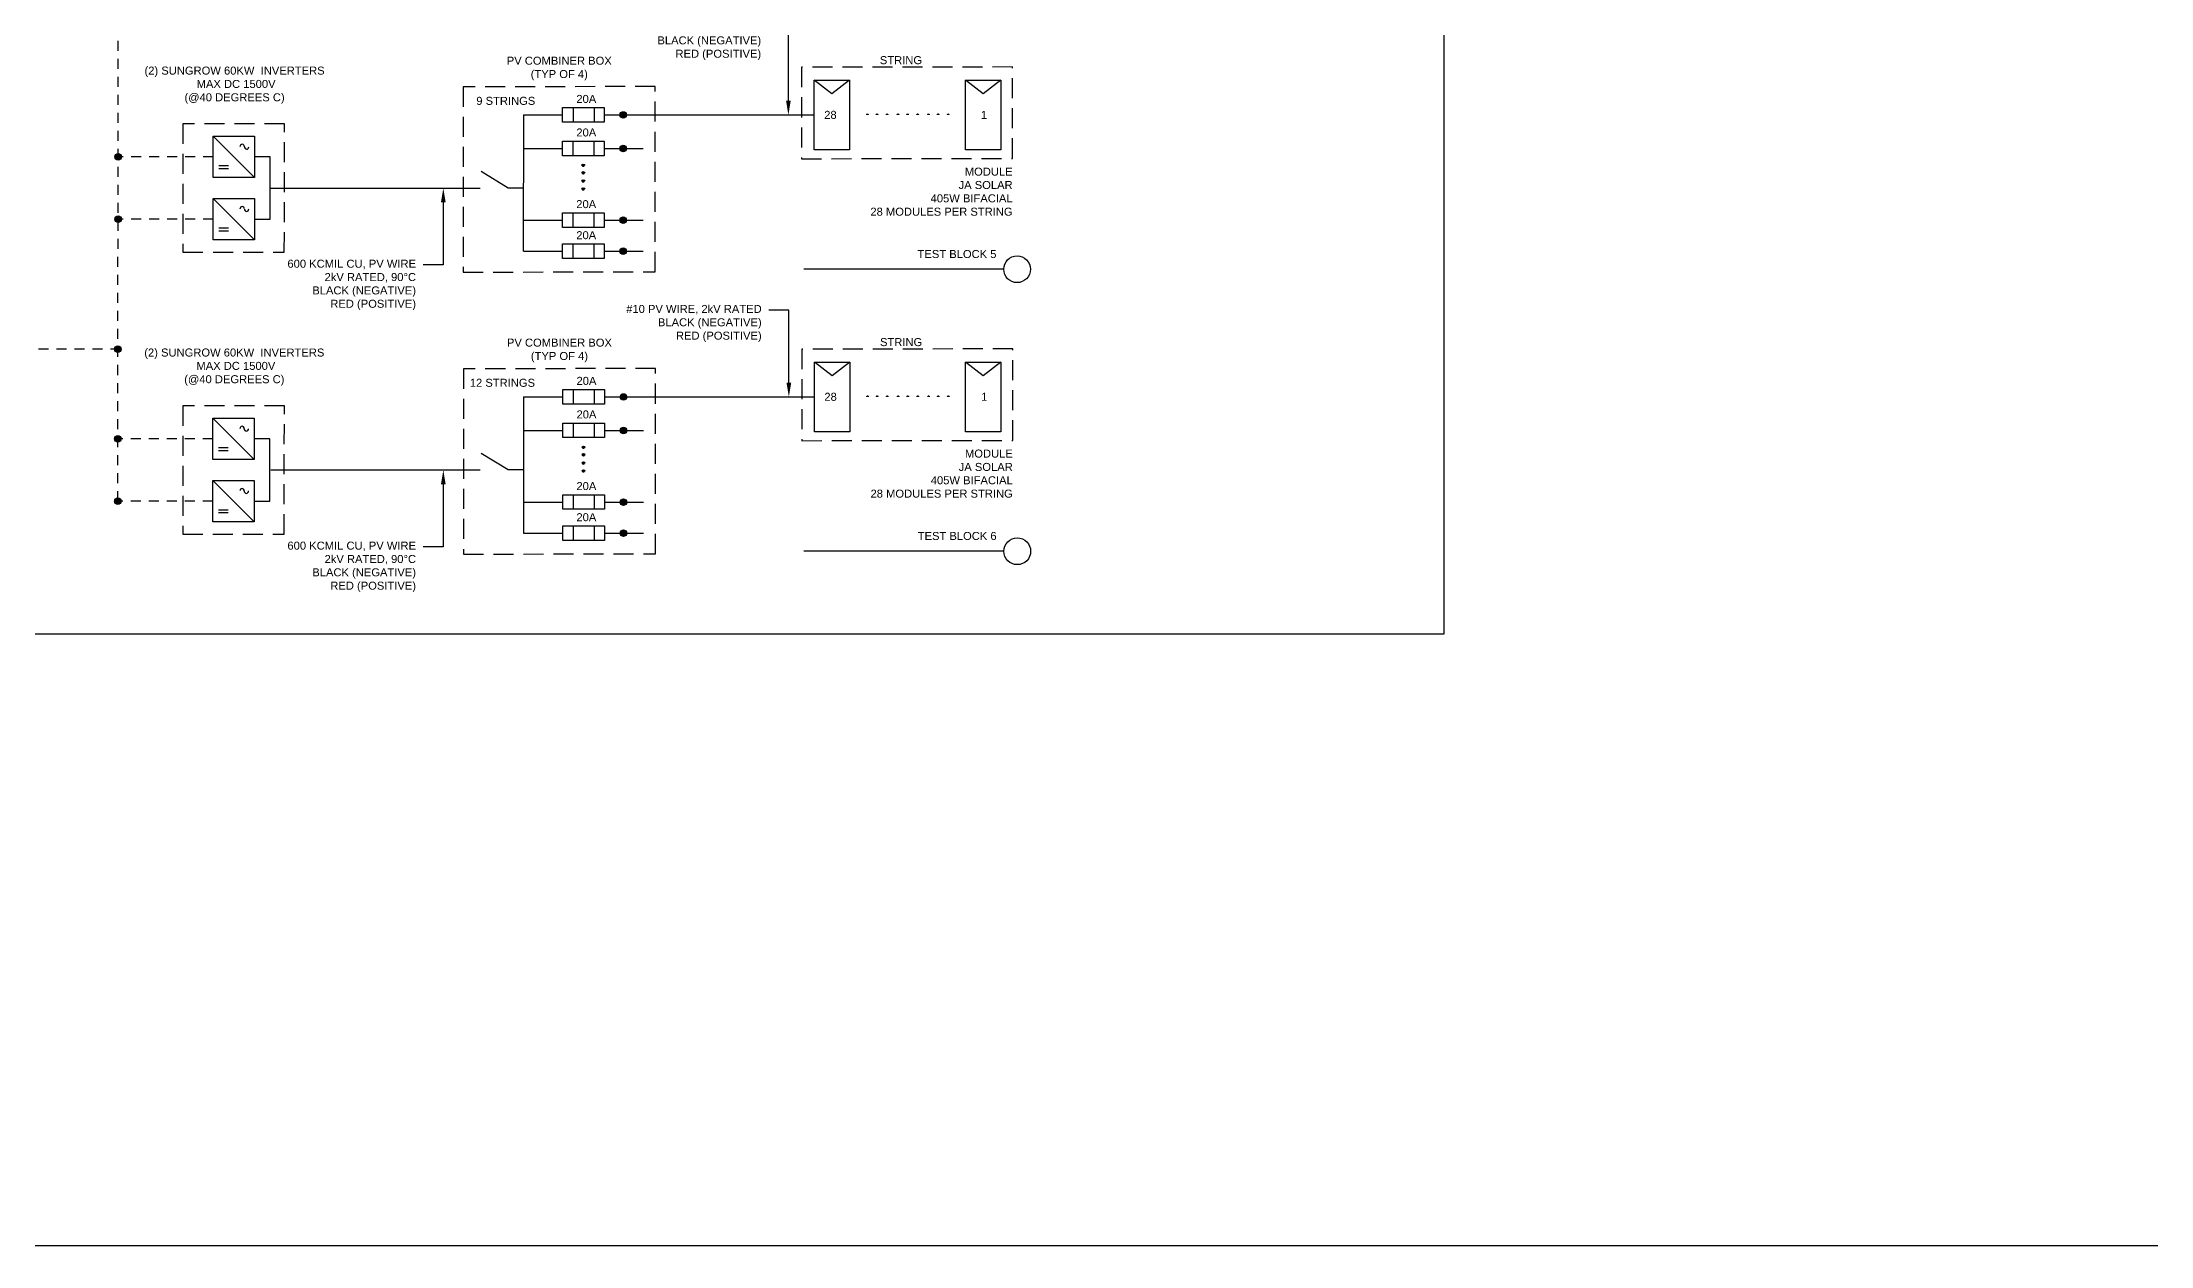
# Model space of a CAD drawing. Header units: feet. Extents: x 0 to 267, y -9 to 249.
# Drawn here: x 102.24 to 128.59, y -8.99 to 6.04 of the extents above; entities that cross this region are included whole.
import ezdxf
from ezdxf import colors
from ezdxf.entities.mleader import LeaderData, LeaderLine
from ezdxf.enums import TextEntityAlignment as Align
from ezdxf.math import Vec2, Vec3

# ---------------------------------------------------------------- set-up
doc = ezdxf.new("R2010")
doc.units = ezdxf.units.FT
doc.header["$MEASUREMENT"] = 0
doc.linetypes.add('DASHED2', pattern=[0.375, 0.25, -0.125])
doc.layers.add('A-ANNO-NOTE', color=131, linetype='Continuous', lineweight=30)
for name, color, linetype in [('DETL-MDLN', 4, 'Continuous'), ('E-1LIN-PRIMARY-LOW', 179, 'Continuous'), ('E-EQUIP INVERTER', 241, 'Continuous'), ('E-TEXT', 7, 'Continuous'), ('G-ANNO-TEXT', 1, 'Continuous')]:
    doc.layers.add(name, color=color, linetype=linetype)
doc.layers.add('G-NPLT', color=67, linetype='Continuous', plot=False)
doc.styles.add('NEI-A', font='arial.ttf')

msp = doc.modelspace()

# ---------------------------------------------------------------- hatches: boundary and pattern name
at = {"layer": 'DETL-MDLN', "transparency": 33554687}
h = msp.add_hatch(color=256, dxfattribs=at)
h.dxf.hatch_style = 1
h.paths.add_polyline_path([(109.463, 5.136, -1), (109.544, 5.136, -1)])
h = msp.add_hatch(color=256, dxfattribs=at)
h.dxf.hatch_style = 1
h.paths.add_polyline_path([(109.462, 4.717, -1), (109.544, 4.717, -1)])
h = msp.add_hatch(color=256, dxfattribs=at)
h.dxf.hatch_style = 1
h.paths.add_polyline_path([(103.19, 4.653, -1), (103.19, 4.571, -1)])
h = msp.add_hatch(color=256, dxfattribs=at)
h.dxf.hatch_style = 1
h.paths.add_polyline_path([(108.983, 4.504, -1), (109.023, 4.504, -1)])
h = msp.add_hatch(color=256, dxfattribs=at)
h.dxf.hatch_style = 1
h.paths.add_polyline_path([(108.983, 4.41, -1), (109.023, 4.41, -1)])
h = msp.add_hatch(color=256, dxfattribs=at)
h.dxf.hatch_style = 1
h.paths.add_polyline_path([(108.983, 4.308, -1), (109.023, 4.308, -1)])
h = msp.add_hatch(color=256, dxfattribs=at)
h.dxf.hatch_style = 1
h.paths.add_polyline_path([(108.983, 4.208, -1), (109.023, 4.208, -1)])
h = msp.add_hatch(color=256, dxfattribs=at)
h.dxf.hatch_style = 1
h.paths.add_polyline_path([(103.19, 3.875, -1), (103.19, 3.794, -1)])
h = msp.add_hatch(color=256, dxfattribs=at)
h.dxf.hatch_style = 1
h.paths.add_polyline_path([(109.462, 3.822, -1), (109.543, 3.822, -1)])
h = msp.add_hatch(color=256, dxfattribs=at)
h.dxf.hatch_style = 1
h.paths.add_polyline_path([(109.461, 3.434, -1), (109.543, 3.434, -1)])
h = msp.add_hatch(color=256, dxfattribs=at)
h.dxf.hatch_style = 1
h.paths.add_polyline_path([(103.188, 2.252, 1), (103.188, 2.171, 1)])
h = msp.add_hatch(color=256, dxfattribs=at)
h.dxf.hatch_style = 1
h.paths.add_polyline_path([(109.465, 1.614, -1), (109.546, 1.614, -1)])
h = msp.add_hatch(color=256, dxfattribs=at)
h.dxf.hatch_style = 1
h.paths.add_polyline_path([(103.187, 1.131, -1), (103.187, 1.05, -1)])
h = msp.add_hatch(color=256, dxfattribs=at)
h.dxf.hatch_style = 1
h.paths.add_polyline_path([(109.464, 1.196, -1), (109.545, 1.196, -1)])
h = msp.add_hatch(color=256, dxfattribs=at)
h.dxf.hatch_style = 1
h.paths.add_polyline_path([(108.984, 0.983, -1), (109.025, 0.983, -1)])
h = msp.add_hatch(color=256, dxfattribs=at)
h.dxf.hatch_style = 1
h.paths.add_polyline_path([(108.984, 0.889, -1), (109.025, 0.889, -1)])
h = msp.add_hatch(color=256, dxfattribs=at)
h.dxf.hatch_style = 1
h.paths.add_polyline_path([(108.984, 0.786, -1), (109.025, 0.786, -1)])
h = msp.add_hatch(color=256, dxfattribs=at)
h.dxf.hatch_style = 1
h.paths.add_polyline_path([(108.984, 0.687, -1), (109.025, 0.687, -1)])
h = msp.add_hatch(color=256, dxfattribs=at)
h.dxf.hatch_style = 1
h.paths.add_polyline_path([(103.187, 0.354, -1), (103.187, 0.272, -1)])
h = msp.add_hatch(color=256, dxfattribs=at)
h.dxf.hatch_style = 1
h.paths.add_polyline_path([(109.464, 0.3, -1), (109.545, 0.3, -1)])
h = msp.add_hatch(color=256, dxfattribs=at)
h.dxf.hatch_style = 1
h.paths.add_polyline_path([(109.463, -0.088, -1), (109.545, -0.088, -1)])

# ---------------------------------------------------------------- linework, layer by layer
at = {"layer": 'A-ANNO-NOTE'}
for p, q in [((114.257, 3.209), (111.76, 3.209)), ((114.259, -0.313), (111.761, -0.313))]:
    msp.add_line(p, q, dxfattribs=at)
for centre in [(114.424, 3.209), (114.426, -0.313)]:
    msp.add_circle(centre, 0.167, dxfattribs=at)
at = {"layer": 'DETL-MDLN', "transparency": 33554687}
for p, q in [((112.11, 5.4), (111.89, 5.571)), ((112.33, 5.571), (112.11, 5.4)), ((113.999, 5.4), (113.779, 5.571)), ((114.219, 5.571), (113.999, 5.4)), ((108.875, 5.227), (108.875, 5.046)), ((109.137, 5.227), (109.137, 5.046)), ((104.378, 4.871), (104.894, 4.353)), ((108.874, 4.808), (108.874, 4.627)), ((109.136, 4.808), (109.136, 4.627)), ((104.568, 4.499), (104.448, 4.499)), ((104.568, 4.463), (104.448, 4.463)), ((104.378, 4.094), (104.894, 3.575)), ((104.568, 3.721), (104.448, 3.721)), ((108.874, 3.913), (108.874, 3.732)), ((109.136, 3.913), (109.136, 3.732)), ((104.568, 3.686), (104.448, 3.686)), ((108.873, 3.525), (108.873, 3.344)), ((109.135, 3.525), (109.135, 3.344)), ((112.112, 1.879), (111.892, 2.049)), ((112.332, 2.049), (112.112, 1.879)), ((114.001, 1.879), (113.78, 2.049)), ((114.221, 2.049), (114.001, 1.879)), ((108.877, 1.705), (108.877, 1.525)), ((109.138, 1.705), (109.138, 1.525)), ((104.375, 1.349), (104.891, 0.831)), ((108.876, 1.287), (108.876, 1.106)), ((109.138, 1.287), (109.138, 1.106)), ((104.565, 0.977), (104.445, 0.977)), ((104.565, 0.942), (104.445, 0.942)), ((104.375, 0.572), (104.891, 0.054)), ((108.876, 0.391), (108.876, 0.211)), ((109.138, 0.391), (109.138, 0.211)), ((104.565, 0.2), (104.445, 0.2)), ((104.565, 0.165), (104.445, 0.165)), ((108.875, 0.003), (108.875, -0.178)), ((109.137, 0.003), (109.137, -0.178))]:
    msp.add_line(p, q, dxfattribs=at)
for points in [[(112.33, 5.571), (112.33, 4.7), (111.89, 4.7), (111.89, 5.571)], [(114.219, 5.571), (114.219, 4.7), (113.779, 4.7), (113.779, 5.571)], [(109.266, 5.046), (108.745, 5.046), (108.745, 5.227), (109.266, 5.227)], [(104.894, 4.353), (104.378, 4.353), (104.378, 4.871), (104.894, 4.871)], [(109.266, 4.627), (108.745, 4.627), (108.745, 4.808), (109.266, 4.808)], [(104.894, 3.575), (104.378, 3.575), (104.378, 4.094), (104.894, 4.094)], [(109.265, 3.732), (108.744, 3.732), (108.744, 3.913), (109.265, 3.913)], [(109.265, 3.344), (108.744, 3.344), (108.744, 3.525), (109.265, 3.525)], [(112.332, 2.049), (112.332, 1.179), (111.892, 1.179), (111.892, 2.049)], [(114.221, 2.049), (114.221, 1.179), (113.78, 1.179), (113.78, 2.049)], [(109.268, 1.525), (108.747, 1.525), (108.747, 1.705), (109.268, 1.705)], [(104.891, 0.831), (104.375, 0.831), (104.375, 1.349), (104.891, 1.349)], [(109.268, 1.106), (108.746, 1.106), (108.746, 1.287), (109.268, 1.287)], [(104.891, 0.054), (104.375, 0.054), (104.375, 0.572), (104.891, 0.572)], [(109.267, 0.211), (108.746, 0.211), (108.746, 0.391), (109.267, 0.391)], [(109.267, -0.178), (108.746, -0.178), (108.746, 0.003), (109.267, 0.003)]]:
    msp.add_lwpolyline(points, close=True, dxfattribs=at)
for points in [[(108.255, 5.137), (108.253, 3.435)], [(108.255, 5.137), (108.745, 5.136)], [(109.266, 5.136), (111.89, 5.136)], [(108.255, 4.718), (108.745, 4.718)], [(109.266, 4.717), (109.753, 4.717)], [(108.254, 4.223), (108.063, 4.223), (107.727, 4.429)], [(108.254, 3.823), (108.744, 3.823)], [(109.265, 3.822), (109.753, 3.822)], [(108.254, 3.435), (108.744, 3.434)], [(109.265, 3.434), (109.753, 3.434)], [(108.257, 1.615), (108.255, -0.087)], [(108.257, 1.615), (108.747, 1.615)], [(109.268, 1.614), (111.892, 1.614)], [(108.256, 1.197), (108.746, 1.196)], [(109.268, 1.196), (109.755, 1.196)], [(108.256, 0.702), (108.065, 0.702), (107.728, 0.907)], [(108.256, 0.301), (108.746, 0.301)], [(109.267, 0.3), (109.755, 0.3)], [(108.256, -0.087), (108.746, -0.087)], [(109.267, -0.088), (109.755, -0.088)]]:
    msp.add_lwpolyline(points, dxfattribs=at)
for points, format in [([(112.563, 5.135, 0.0193, 0.0193, 1), (112.544, 5.135, 0, 0, 0)], "xyseb"), ([(112.684, 5.135, 0.0193, 0.0193, 1), (112.664, 5.135, 0, 0, 0)], "xyseb"), ([(112.809, 5.135, 0.0193, 0.0193, 1), (112.79, 5.135, 0, 0, 0)], "xyseb"), ([(112.945, 5.135, 0.0193, 0.0193, 1), (112.925, 5.135, 0, 0, 0)], "xyseb"), ([(113.065, 5.135, 0.0193, 0.0193, 1), (113.046, 5.135, 0, 0, 0)], "xyseb"), ([(113.191, 5.135, 0.0193, 0.0193, 1), (113.172, 5.135, 0, 0, 0)], "xyseb"), ([(113.326, 5.135, 0.0193, 0.0193, 1), (113.307, 5.135, 0, 0, 0)], "xyseb"), ([(113.447, 5.135, 0.0193, 0.0193, 1), (113.427, 5.135, 0, 0, 0)], "xyseb"), ([(113.572, 5.135, 0.0193, 0.0193, 1), (113.553, 5.135, 0, 0, 0)], "xyseb"), ([(108.985, 4.504, -1), (109.021, 4.504)], "xyb"), ([(108.985, 4.41, -1), (109.021, 4.41)], "xyb"), ([(108.985, 4.308, -1), (109.021, 4.308)], "xyb"), ([(108.985, 4.208, -1), (109.021, 4.208)], "xyb"), ([(112.565, 1.614, 0.0193, 0.0193, 1), (112.546, 1.614, 0, 0, 0)], "xyseb"), ([(112.685, 1.614, 0.0193, 0.0193, 1), (112.666, 1.614, 0, 0, 0)], "xyseb"), ([(112.811, 1.614, 0.0193, 0.0193, 1), (112.792, 1.614, 0, 0, 0)], "xyseb"), ([(112.946, 1.614, 0.0193, 0.0193, 1), (112.927, 1.614, 0, 0, 0)], "xyseb"), ([(113.067, 1.614, 0.0193, 0.0193, 1), (113.048, 1.614, 0, 0, 0)], "xyseb"), ([(113.193, 1.614, 0.0193, 0.0193, 1), (113.173, 1.614, 0, 0, 0)], "xyseb"), ([(113.328, 1.614, 0.0193, 0.0193, 1), (113.309, 1.614, 0, 0, 0)], "xyseb"), ([(113.448, 1.614, 0.0193, 0.0193, 1), (113.429, 1.614, 0, 0, 0)], "xyseb"), ([(113.574, 1.614, 0.0193, 0.0193, 1), (113.555, 1.614, 0, 0, 0)], "xyseb"), ([(108.987, 0.983, -1), (109.023, 0.983)], "xyb"), ([(108.987, 0.889, -1), (109.023, 0.889)], "xyb"), ([(108.987, 0.786, -1), (109.023, 0.786)], "xyb"), ([(108.987, 0.687, -1), (109.023, 0.687)], "xyb")]:
    msp.add_lwpolyline(points, format=format, dxfattribs=at)
at = {"layer": 'DETL-MDLN'}
for points in [[(104.894, 3.834), (105.091, 3.834), (105.091, 4.612), (104.894, 4.612)], [(105.099, 4.223), (107.716, 4.223)], [(104.891, 0.313), (105.088, 0.313), (105.088, 1.09), (104.891, 1.09)], [(105.099, 0.702), (107.716, 0.702)]]:
    msp.add_lwpolyline(points, dxfattribs=at)
at = {"layer": 'DETL-MDLN', "transparency": 33554687}
for centre in [(109.503, 5.136), (109.503, 4.717), (103.19, 4.612), (103.19, 3.834), (109.503, 3.822), (109.502, 3.434), (103.188, 2.212), (109.505, 1.614), (103.187, 1.09), (109.505, 1.196), (103.187, 0.313), (109.504, 0.3), (109.504, -0.088)]:
    msp.add_circle(centre, 0.0407, dxfattribs=at)
for centre, radius, start, end in [((104.747, 4.737), 0.0343, 99.6093, 176.3954), ((104.739, 4.741), 0.0295, 355.5528, 83.6686), ((104.802, 4.741), 0.0343, 183.6046, 260.3907), ((104.793, 4.736), 0.0295, 276.3314, 4.4472), ((104.747, 3.959), 0.0343, 99.6093, 176.3954), ((104.739, 3.964), 0.0295, 355.5528, 83.6686), ((104.802, 3.963), 0.0343, 183.6046, 260.3907), ((104.793, 3.959), 0.0295, 276.3314, 4.4472), ((104.745, 1.215), 0.0343, 99.6093, 176.3954), ((104.736, 1.22), 0.0295, 355.5528, 83.6686), ((104.799, 1.219), 0.0343, 183.6046, 260.3907), ((104.79, 1.215), 0.0295, 276.3314, 4.4472), ((104.745, 0.438), 0.0343, 99.6093, 176.3954), ((104.736, 0.442), 0.0295, 355.5528, 83.6686), ((104.799, 0.442), 0.0343, 183.6046, 260.3907), ((104.79, 0.438), 0.0295, 276.3314, 4.4472)]:
    msp.add_arc(centre, radius, start, end, dxfattribs=at)
at = {"layer": 'E-1LIN-PRIMARY-LOW', "linetype": 'DASHED2', "ltscale": 0.5}
for p, q in [((104.378, 4.612), (103.19, 4.612)), ((104.378, 3.834), (103.19, 3.834)), ((104.375, 1.09), (103.187, 1.09)), ((104.375, 0.313), (103.187, 0.313))]:
    msp.add_line(p, q, dxfattribs=at)
for points in [[(103.187, 0.313), (103.198, 18.698)], [(93.869, 2.214), (103.188, 2.214)]]:
    msp.add_lwpolyline(points, dxfattribs=at)
at = {"layer": 'E-EQUIP INVERTER', "linetype": 'DASHED2'}
for points in [[(111.73, 5.731), (111.73, 4.589), (114.368, 4.594), (114.368, 5.735)], [(107.503, 5.487), (107.503, 3.173), (109.902, 3.177), (109.902, 5.49)], [(104.001, 3.421), (105.267, 3.421), (105.271, 5.025), (104.001, 5.025)], [(111.732, 2.21), (111.732, 1.068), (114.37, 1.072), (114.37, 2.214)], [(107.505, 1.965), (107.505, -0.349), (109.904, -0.345), (109.904, 1.969)], [(103.998, -0.1), (105.264, -0.1), (105.268, 1.504), (103.998, 1.504)]]:
    msp.add_lwpolyline(points, close=True, dxfattribs=at)
at = {"layer": 'E-TEXT'}
msp.add_lwpolyline([(76.029, 35.907), (169.269, 35.907), (169.269, -8.987), (76.029, -8.987)], close=True, dxfattribs=at)
at = {"layer": 'G-NPLT'}
msp.add_lwpolyline([(88.134, 21.104), (119.756, 21.104), (119.756, -1.348), (88.134, -1.348)], close=True, dxfattribs=at)

# ---------------------------------------------------------------- texts
at = {"layer": 'G-ANNO-TEXT', "style": 'NEI-A'}
for s, p in [('STRING', (112.709, 5.77)), ('9 STRINGS', (107.666, 5.262)), ('STRING', (112.711, 2.249)), ('12 STRINGS', (107.585, 1.741))]:
    msp.add_text(s, height=0.1, dxfattribs=at).set_placement(p)
at = {"layer": 'G-ANNO-TEXT', "transparency": 33554687, "style": 'NEI-A'}
for p in [(109.165, 5.336), (109.165, 4.917), (109.164, 4.022), (109.164, 3.634), (109.167, 1.815), (109.167, 1.396), (109.166, 0.501), (109.166, 0.112)]:
    msp.add_text('20A', height=0.1, dxfattribs=at).set_placement(p, align=Align.MIDDLE_RIGHT)
at = {"layer": 'G-ANNO-TEXT', "char_height": 0.1, "style": 'NEI-A'}
for s, width, insert, attachment_point in [('\\pxqc;PV COMBINER BOX\\P(TYP OF 4)', 1.91901, (108.703, 5.715), 5), ('MODULE\\PJA SOLAR\\P405W BIFACIAL \\P28 MODULES PER STRING', 2.80406, (114.368, 4.177), 6), ('\\pxqc;PV COMBINER BOX\\P(TYP OF 4)', 1.91901, (108.705, 2.194), 5), ('MODULE\\PJA SOLAR\\P405W BIFACIAL \\P28 MODULES PER STRING', 2.80406, (114.37, 0.656), 6)]:
    msp.add_mtext_dynamic_manual_height_columns(s, width=width, gutter_width=0.469, heights=[0], dxfattribs=dict(at, insert=insert, attachment_point=attachment_point))
at = {"layer": 'G-ANNO-TEXT', "char_height": 0.1, "width": 2.3449, "attachment_point": 4, "style": 'NEI-A'}
for insert in [(103.473, 5.508), (103.47, 1.987)]:
    msp.add_mtext('\\pxqc;(2) SUNGROW 60KW  INVERTERS\\P MAX DC 1500V\\P(@40 DEGREES C)', dxfattribs=dict(at, insert=insert))
at = {"layer": 'G-ANNO-TEXT', "transparency": 33554687, "char_height": 0.1, "attachment_point": 3, "style": 'NEI-A'}
for s, width, insert in [('28', 0.14086, (112.169, 5.187)), ('1', 0.04973, (114.05, 5.187)), ('28', 0.14086, (112.171, 1.666)), ('1', 0.04973, (114.052, 1.666))]:
    msp.add_mtext_dynamic_manual_height_columns(s, width=width, gutter_width=0.469, heights=[0], dxfattribs=dict(at, insert=insert))
at = {"layer": 'G-ANNO-TEXT', "lineweight": 9, "char_height": 0.1, "width": 2.8441, "attachment_point": 3, "line_spacing_factor": 0.968724, "style": 'NEI-A'}
for s, insert in [('{\\fArial|b0|i0|c0|p34;TEST BLOCK 5}', (114.166, 3.449)), ('{\\fArial|b0|i0|c0|p34;TEST BLOCK 6}', (114.168, -0.072))]:
    msp.add_mtext(s, dxfattribs=dict(at, insert=insert))

# ---------------------------------------------------------------- leaders
at = {"layer": 'G-ANNO-TEXT'}
ml = msp.add_multileader_mtext('Standard', dxfattribs=at)
ml.set_content('\\A1;{\\C256;#10 PV WIRE, 2kV RATED\\PBLACK (NEGATIVE) \\PRED (POSITIVE)}', color=7, style='NEI-A')
ml.set_leader_properties()
ml.build(insert=Vec2(0, 0))
ml.multileader.update_dxf_attribs({"dogleg_length": 0.25, "arrow_head_size": 0.18})
ctx = ml.context
ctx.base_point, ctx.char_height, ctx.arrow_head_size, ctx.landing_gap_size, ctx.plane_origin = Vec3(109.453, 6.22), 0.1, 0.18, 0.09, Vec3(109.906, 4.751)
ctx.text_align_type = 2
notes = []
notes.append((ctx, [(0, (1, 1, 0), (111.566, 6.22), (-1, 0), 0.25, [(0, [(111.566, 5.136)], 0, [])])]))
ctx.mtext.insert, ctx.mtext.width, ctx.mtext.alignment, ctx.mtext.flow_direction = Vec3(111.226, 6.284), 1.74418, 3, 5
ml = msp.add_multileader_mtext('Standard', dxfattribs=at)
ml.set_content('\\A1;{\\C256;600 KCMIL CU, PV WIRE\\P2kV RATED, 90%%DC\\PBLACK (NEGATIVE)\\PRED (POSITIVE)}', color=7, style='NEI-A')
ml.set_leader_properties()
ml.build(insert=Vec2(0, 0))
ml.multileader.update_dxf_attribs({"dogleg_length": 0.25, "arrow_head_size": 0.18})
ctx = ml.context
ctx.base_point, ctx.char_height, ctx.arrow_head_size, ctx.landing_gap_size, ctx.plane_origin = Vec3(105.229, 3.263), 0.1, 0.18, 0.09, Vec3(104.992, 3.438)
ctx.text_align_type = 2
notes.append((ctx, [(0, (1, 1, 0), (107.253, 3.263), (-1, 0), 0.25, [(0, [(107.254, 4.223)], 0, [])])]))
ctx.mtext.insert, ctx.mtext.width, ctx.mtext.alignment, ctx.mtext.flow_direction = Vec3(106.913, 3.328), 2.32044, 3, 5
ml = msp.add_multileader_mtext('Standard', dxfattribs=at)
ml.set_content('\\A1;{\\C256;#10 PV WIRE, 2kV RATED\\PBLACK (NEGATIVE) \\PRED (POSITIVE)}', color=7, style='NEI-A')
ml.set_leader_properties()
ml.build(insert=Vec2(0, 0))
ml.multileader.update_dxf_attribs({"dogleg_length": 0.25, "arrow_head_size": 0.18})
ctx = ml.context
ctx.base_point, ctx.char_height, ctx.arrow_head_size, ctx.landing_gap_size, ctx.plane_origin = Vec3(109.459, 2.698), 0.1, 0.18, 0.09, Vec3(109.913, 1.229)
ctx.text_align_type = 2
notes.append((ctx, [(0, (1, 1, 0), (111.572, 2.698), (-1, 0), 0.25, [(0, [(111.572, 1.614)], 0, [])])]))
ctx.mtext.insert, ctx.mtext.width, ctx.mtext.alignment, ctx.mtext.flow_direction = Vec3(111.232, 2.763), 1.74418, 3, 5
ml = msp.add_multileader_mtext('Standard', dxfattribs=at)
ml.set_content('\\A1;{\\C256;600 KCMIL CU, PV WIRE\\P2kV RATED, 90%%DC\\PBLACK (NEGATIVE)\\PRED (POSITIVE)}', color=7, style='NEI-A')
ml.set_leader_properties()
ml.build(insert=Vec2(0, 0))
ml.multileader.update_dxf_attribs({"dogleg_length": 0.25, "arrow_head_size": 0.18})
ctx = ml.context
ctx.base_point, ctx.char_height, ctx.arrow_head_size, ctx.landing_gap_size, ctx.plane_origin = Vec3(105.229, -0.258), 0.1, 0.18, 0.09, Vec3(104.992, -0.083)
ctx.text_align_type = 2
notes.append((ctx, [(0, (1, 1, 0), (107.253, -0.258), (-1, 0), 0.25, [(0, [(107.254, 0.702)], 0, [])])]))
ctx.mtext.insert, ctx.mtext.width, ctx.mtext.alignment, ctx.mtext.flow_direction = Vec3(106.913, -0.193), 2.32044, 3, 5
for ctx, leaders in notes:
    for number, flags, end, landing, length, lines in leaders:
        leader = LeaderData()
        leader.index, (leader.has_last_leader_line, leader.has_dogleg_vector, leader.attachment_direction) = number, flags
        leader.last_leader_point, leader.dogleg_vector, leader.dogleg_length = Vec3(end), Vec3(landing), length
        for number, points, colour, breaks in lines:
            line = LeaderLine()
            line.index, line.vertices, line.color, line.breaks = number, Vec3.list(points), colors.encode_raw_color(colour), breaks
            leader.lines.append(line)
        ctx.leaders.append(leader)

doc.saveas('drawing.dxf')
